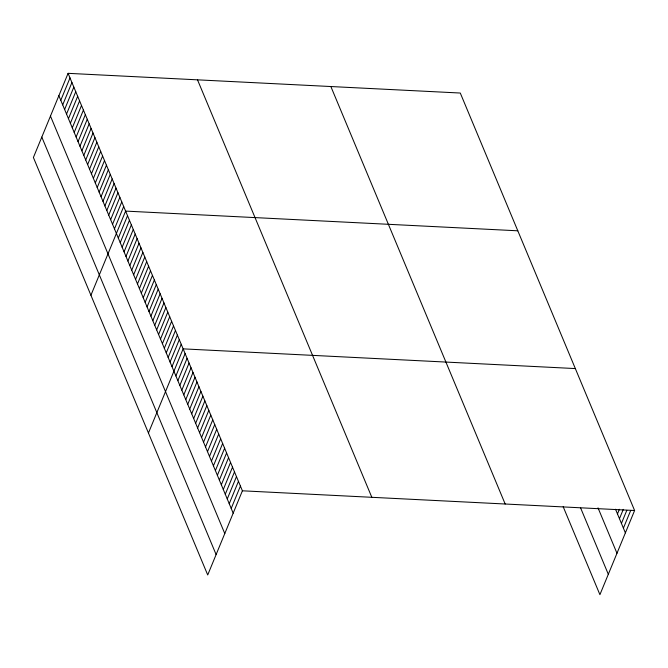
<?xml version="1.0" encoding="UTF-8"?>
<svg xmlns="http://www.w3.org/2000/svg" width="668" height="668" viewBox="0 0 668 668"><rect width="100%" height="100%" fill="white"/><g stroke="black" fill="none" stroke-linecap="round" stroke-linejoin="round"><path stroke-width="1" d="M68.086 73.33L33.4 157.489L207.715 574.964L242.4 490.805L68.086 73.33L460.285 93.036L634.6 510.511L599.914 594.67L563.166 506.67M60.788 100.283L70.006 77.922M62.708 104.876L71.927 82.515M64.621 109.468L73.839 87.107M66.541 114.061L75.76 91.7M68.462 118.653L77.68 96.292M70.374 123.246L79.592 100.885M72.294 127.838L81.513 105.477M74.206 132.431L83.425 110.07M76.127 137.023L85.345 114.662M78.047 141.616L87.266 119.255M79.96 146.208L89.178 123.847M81.88 150.801L91.098 128.44M83.801 155.393L93.019 133.032M85.713 159.986L94.931 137.625M87.633 164.578L96.852 142.217M89.554 169.171L98.764 146.81M91.466 173.763L100.684 151.394M93.386 178.356L102.605 155.986M95.299 182.948L104.517 160.579M97.219 187.541L106.437 165.171M99.14 192.133L108.358 169.764M101.052 196.726L110.27 174.356M102.972 201.319L112.191 178.949M104.893 205.911L114.111 183.541M106.805 210.495L116.023 188.134M108.725 215.088L117.944 192.726M110.637 219.68L119.856 197.319M112.558 224.273L121.776 201.911M114.478 228.865L123.697 206.504M90.923 295.256L125.609 211.096L517.809 230.802M118.311 238.05L127.53 215.689M120.232 242.643L129.45 220.281M122.144 247.235L131.362 224.874M124.064 251.828L133.283 229.466M125.985 256.42L135.195 234.059M127.897 261.013L137.115 238.651M129.817 265.605L139.036 243.244M131.73 270.198L140.948 247.836M133.65 274.79L142.868 252.429M135.571 279.383L144.789 257.021M137.483 283.975L146.701 261.614M139.403 288.568L148.622 266.206M141.324 293.16L150.534 270.799M143.236 297.753L152.454 275.391M145.156 302.345L154.375 279.976M147.069 306.938L156.287 284.568M148.989 311.53L158.207 289.161M150.91 316.123L160.128 293.753M152.822 320.715L162.04 298.346M154.742 325.308L163.961 302.938M156.663 329.9L165.881 307.531M158.575 334.493L167.793 312.123M160.495 339.077L169.714 316.716M162.416 343.669L171.626 321.308M164.328 348.262L173.546 325.901M166.248 352.854L175.467 330.493M168.161 357.447L177.379 335.085M170.081 362.039L179.3 339.678M172.002 366.632L181.22 344.27M148.446 433.023L183.132 348.863L575.332 368.569M175.893 375.959L185.111 353.597M177.863 380.685L187.082 358.324M179.842 385.419L189.061 363.058M181.821 390.154L191.04 367.784M183.792 394.88L193.01 372.519M185.771 399.614L194.989 377.253M187.741 404.349L196.96 381.979M189.72 409.075L198.939 386.714M191.699 413.809L200.918 391.448M193.67 418.544L202.888 396.174M195.649 423.27L204.867 400.909M197.619 428.004L206.838 405.635M199.598 432.73L208.817 410.369M201.577 437.465L210.787 415.104M203.548 442.199L212.766 419.83M205.527 446.925L214.745 424.564M207.498 451.66L216.716 429.299M209.476 456.394L218.695 434.025M211.455 461.12L220.665 438.759M213.426 465.855L222.644 443.494M215.405 470.581L224.623 448.22M217.376 475.315L226.594 452.954M219.354 480.05L228.573 457.68M221.325 484.776L230.544 462.415M223.304 489.51L232.522 467.149M225.283 494.245L234.501 471.875M227.254 498.971L236.472 476.61M229.233 503.705L238.451 481.344M231.203 508.431L240.422 486.07M617.482 513.942L619.403 509.283M619.453 518.677L623.294 509.358M621.432 523.411L626.809 510.36M623.403 528.137L630.701 510.435M242.4 490.805L634.6 510.511M615.504 509.216L625.382 532.872M598.01 507.847L616.973 553.263M580.659 508.039L608.314 574.28M330.86 86.531L505.175 504.006M197.511 79.834L371.825 497.309M58.867 95.691L233.182 513.166M50.467 116.09L224.774 533.557M41.808 137.099L216.115 554.574"/></g></svg>
